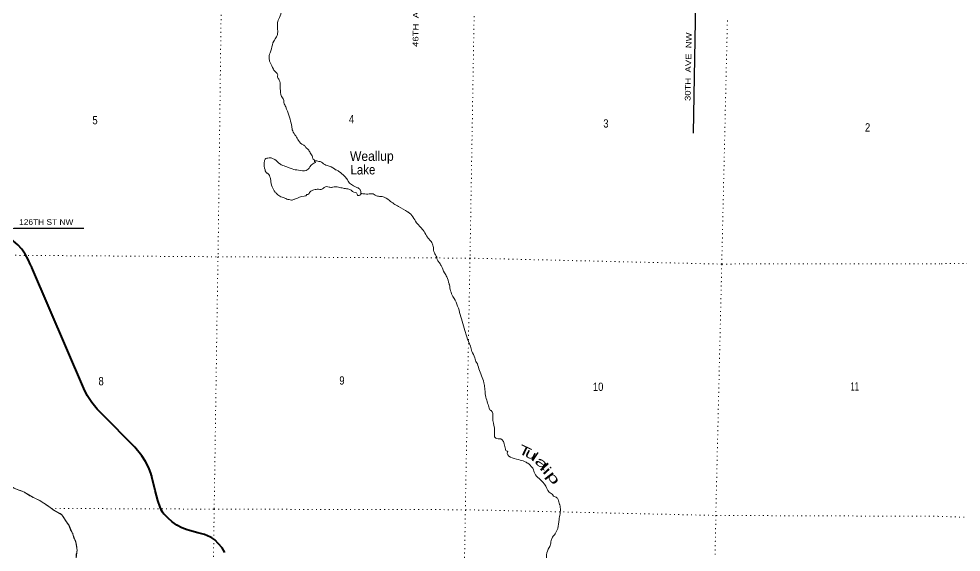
# Model space of a CAD drawing. Header units: feet. Extents: x -493433 to -244333, y 184684 to 373072.
# Drawn here: x -327211 to -307287, y 219474 to 230750 of the extents above; entities that cross this region are included whole.
import ezdxf

# ---------------------------------------------------------------- set-up
doc = ezdxf.new("R2010")
doc.units = ezdxf.units.FT
doc.header["$LTSCALE"] = 60
doc.linetypes.add('DOT_DASHED', pattern=[7.7, 5, -1.2, 0.3, -1.2])
doc.linetypes.add('DOTTED', pattern=[1.5, 0.3, -1.2])
for name, color, linetype, lineweight in [('26', 7, 'Continuous', 40), ('27', 7, 'Continuous', 13), ('29', 7, 'Continuous', 25), ('30', 7, 'Continuous', 13), ('39', 7, 'Continuous', 13), ('41', 7, 'Continuous', 13), ('44', 7, 'DOT_DASHED', 13), ('7', 7, 'DOTTED', 13)]:
    doc.layers.add(name, color=color, linetype=linetype, lineweight=lineweight)

msp = doc.modelspace()

# ---------------------------------------------------------------- linework, layer by layer
at = {"layer": '26'}
for p, q in [((-325840.18, 222937.57), (-325845.3, 222947.59)), ((-325831.34, 222917.05), (-325840.18, 222937.57)), ((-325599.33, 222553.78), (-325611.82, 222566.52))]:
    msp.add_line(p, q, dxfattribs=at)
for points in [[(-325840.18, 222937.57), (-326939.86, 225492.18), (-326950.66, 225517.26), (-326959.68, 225542.18), (-326961.99, 225548.55), (-327013, 225664.76), (-327075.88, 225775), (-327149.94, 225878.07), (-327234.36, 225972.83), (-327328.23, 226058.24), (-327430.51, 226133.38), (-327540.09, 226197.41), (-327655.76, 226249.64), (-327776.25, 226289.49), (-327900.25, 226316.53), (-328026.4, 226330.46), (-328153.31, 226331.13)], [(-324143.45, 220280.67), (-324170.94, 220318.05), (-324194.37, 220358.11), (-324202.18, 220375.4), (-324207.89, 220388.03), (-324221.52, 220425.4), (-324273.36, 220567.5), (-324328.93, 220781.28), (-324396.27, 221066.41), (-324399.65, 221080.74), (-324410.81, 221116.41), (-324412.24, 221120.99), (-324465.02, 221258.57), (-324531.9, 221389.89), (-324612.14, 221513.49), (-324756.12, 221693.33), (-325452.61, 222394.17), (-325479.12, 222421.66), (-325551.83, 222497.36), (-325665.22, 222636.9), (-325763.4, 222787.53), (-325840.18, 222937.57)], [(-322853.8, 219469.01), (-322915.57, 219564.41), (-322986.97, 219652.83), (-323067.22, 219733.3), (-323086.09, 219750.23), (-323106.62, 219765.1), (-323108.84, 219766.38), (-323133.89, 219780.35), (-323158.84, 219791.83), (-323287.19, 219844.19), (-323427.22, 219884.86), (-323551.06, 219915.46), (-323575.9, 219921.6), (-323601.06, 219929.36), (-323652.18, 219945.14), (-323762.44, 219990.05), (-323867.39, 220046.23), (-323965.89, 220113.07), (-324056.87, 220189.85), (-324139.33, 220275.71), (-324143.45, 220280.67)]]:
    msp.add_lwpolyline(points, dxfattribs=at)
at = {"layer": '29'}
msp.add_line((-312900.95, 231101.73), (-312953.36, 228333.93), dxfattribs=at)
msp.add_lwpolyline([(-327503.07, 226175.78), (-327411.41, 226280.37), (-327375.86, 226306.47), (-327350.9, 226317.63), (-327315.98, 226322.29), (-327213.35, 226323.65), (-325833.64, 226324.8)], dxfattribs=at)
at = {"layer": '39'}
for points in [[(-321554.34, 231179.15), (-321584.78, 231108.24), (-321593.36, 231065.94), (-321647.26, 230943.44), (-321662.15, 230881.03), (-321714.17, 230748.41), (-321735.01, 230692.13), (-321744.2, 230601.38), (-321744.48, 230579.17), (-321737.78, 230470.06), (-321761.14, 230373.42), (-321820.74, 230279.26), (-321871.12, 230116.33), (-321900.35, 230033.9), (-321919.89, 229921.07), (-321900.77, 229838.05), (-321826.14, 229683.67), (-321808.42, 229651.15), (-321748.71, 229591.86), (-321736.91, 229569.51), (-321739.22, 229545.3), (-321741.53, 229521.11), (-321704.07, 229456.03), (-321687.45, 229334.68), (-321687.62, 229320.55), (-321680.58, 229239.69), (-321632.31, 229071.51), (-321622.35, 229061.29), (-321605.26, 228978.3), (-321568.12, 228886.99), (-321503.83, 228710.53), (-321453.53, 228544.34), (-321442.26, 228477.57), (-321421.29, 228382.41), (-321354.14, 228274.57), (-321296.93, 228176.95), (-321197.34, 228084.86), (-321169.35, 228068.37), (-321129.71, 228015.39), (-321091.82, 227984.63), (-321050.32, 227919.5), (-321001.07, 227830.06), (-320997.34, 227805.78), (-320971.64, 227767.1), (-320965.57, 227769.05), (-320953.99, 227728.52), (-320947.94, 227728.45)], [(-320948, 227724.41), (-320941.98, 227722.32), (-320992.81, 227684.58), (-321094.98, 227568.73), (-321133.53, 227547), (-321300.72, 227549.06), (-321429.31, 227576.89), (-321513.53, 227608.21), (-321625.83, 227649.98), (-321695.9, 227685.16), (-321801.51, 227779.35), (-321861.61, 227806.34), (-321883.67, 227814.69), (-321919.97, 227811.09), (-322002.93, 227781.82), (-322021.86, 227717.45), (-322024, 227707.38), (-322005.73, 227557.74), (-321992.13, 227517.19), (-321966.32, 227486.59), (-321956.27, 227484.44), (-321902.76, 227413.11), (-321885.51, 227342.24), (-321857.11, 227196.51), (-321789.96, 227088.67), (-321750.23, 227043.77), (-321670.31, 226990.28), (-321564.06, 226948.6), (-321526.01, 226929.96), (-321495.77, 226931.6), (-321447.57, 226918.89), (-321382.92, 226934.24), (-321362.67, 226942.07), (-321176.61, 227000.35), (-321127.99, 227021.96), (-321127.89, 227030.04), (-321103.64, 227035.8), (-321054.56, 227093.75), (-321024.08, 227115.58), (-320971.48, 227133.11), (-320878.65, 227146.09), (-320816.22, 227143.31), (-320769.55, 227171), (-320755.25, 227186.98), (-320700.66, 227202.46), (-320652.44, 227191.77), (-320579.93, 227190.87), (-320573.86, 227192.82), (-320449, 227189.26), (-320354.55, 227169.92), (-320256.03, 227154.58), (-320181.83, 227127.41), (-320155.97, 227100.84), (-320127.99, 227082.32), (-320073.71, 227073.58), (-320040.2, 227014.61), (-320017.99, 227018.38), (-319983.55, 227034.11), (-319977.1, 227066.33), (-319992.38, 227133.15), (-320036.2, 227174.07), (-320048.21, 227180.28), (-320216.22, 227277.24), (-320279.55, 227368.89), (-320331.19, 227428.07), (-320430.84, 227514.11), (-320488.81, 227551.16), (-320516.91, 227559.59), (-320534.83, 227575.96), (-320691.09, 227646.54), (-320793.12, 227704.33), (-320837.06, 227735.16), (-320869.26, 227737.58), (-320943.67, 227748.59), (-320959.85, 227742.73)], [(-319977.89, 227059.57), (-319892.72, 227047.13), (-319775.82, 227051.73), (-319741.56, 227053.34), (-319651.44, 227009.82), (-319560.97, 226994.57), (-319526.75, 226992.14), (-319372.68, 226907.45), (-319282.84, 226841.73), (-319182.84, 226783.96), (-318990.83, 226672.56), (-318976.83, 226664.31), (-318800.33, 226440.04), (-318643.5, 226254.37), (-318570.45, 226134.33), (-318526.79, 226081.3), (-318469.36, 226001.85), (-318455.72, 225965.33), (-318440.89, 225862.18), (-318425.5, 225803.44), (-318376.3, 225709.96), (-318364.77, 225665.39), (-318329.22, 225608.42), (-318281.81, 225533.13), (-318211.19, 225380.82), (-318161.91, 225293.4), (-318113.37, 225147.43), (-318107.63, 225123.13), (-318080.97, 224999.63), (-318034.09, 224881.95), (-318008.43, 224839.23), (-317877.69, 224500.44), (-317767.67, 224115.47), (-317740.6, 224024.27), (-317664.43, 223831.52), (-317631.58, 223720.07), (-317570.86, 223582.02), (-317557.39, 223531.38), (-317531.75, 223486.65), (-317483.07, 223352.79), (-317377.97, 223056.72), (-317359.27, 222941.39), (-317355.67, 222907.03), (-317352.32, 222852.47), (-317289.08, 222593.26), (-317258.04, 222497.98), (-317240.22, 222473.53), (-317226.19, 222467.3), (-317189.84, 222313.41), (-317156.17, 222105.03), (-317152.18, 221941.45), (-317150.51, 221913.16), (-317078.5, 221871.89), (-317022.14, 221869.17), (-316998.14, 221854.75), (-316922.11, 221651.91), (-316888.42, 221607.07), (-316874.39, 221600.84), (-316876.51, 221592.79), (-316648.89, 221430.48), (-316520.46, 221390.53), (-316450.41, 221353.32), (-316354.87, 221261.28), (-316339.04, 221238.88), (-316304.04, 221137.5), (-316208.69, 221029.31), (-316071.71, 220868.12), (-315952.8, 220711.19), (-315924.83, 220692.67), (-315922.99, 220678.51), (-315885.1, 220647.76), (-315825.08, 220614.71), (-315807.33, 220584.21), (-315778.33, 220486.94), (-315774.48, 220472.76), (-315763.05, 220420.13), (-315768.74, 220286.94), (-315788.44, 220162.01), (-315816.94, 219976.62), (-315839.8, 219920.37), (-315872.79, 219860.2), (-315923.97, 219794.22), (-315957.14, 219719.92), (-315974.53, 219617.17), (-315999.23, 219575.08), (-316051.58, 219416.23), (-316056.14, 219373.88), (-316054.47, 219345.59), (-316036.81, 219309.03), (-315969.13, 219243.6), (-315955.23, 219227.27), (-315836.13, 219086.49), (-315766.18, 219041.21)], [(-330618.88, 223730.6), (-330658.54, 223618.01), (-330697.33, 223412.54), (-330716.45, 223170.49), (-330701.85, 223049.17), (-330665.22, 222917.5), (-330642.81, 222775.89), (-330612.03, 222660.43), (-330570.82, 222411.59), (-330538.15, 222286.03), (-330528.45, 222255.62), (-330479.86, 222115.73), (-330476.27, 222079.34), (-330450.43, 222052.79), (-330405.03, 221979.55), (-330365.51, 221918.5), (-330301.3, 221899.56), (-330239.29, 221866.51), (-330161.34, 221819.14), (-330099.25, 221792.14), (-330047.03, 221781.42), (-329846.82, 221688.15), (-329768.5, 221671.05), (-329643.67, 221669.55), (-329447.03, 221612.67), (-329418.95, 221604.25), (-329250.52, 221545.69), (-329180.56, 221504.47), (-329062.14, 221472.76), (-328972.07, 221429.27), (-328811.45, 221390.99), (-328610.84, 221330.02), (-328313.69, 221259.81), (-328205.52, 221214.09), (-328042.93, 221171.75), (-327988.65, 221165.04), (-327944.56, 221148.35), (-327896.33, 221139.69), (-327824.3, 221102.48), (-327780.41, 221069.64), (-327668.21, 221023.87), (-327656.16, 221021.71), (-327604.28, 220982.72), (-327374.23, 220860.82), (-327246.13, 220798.71), (-327109.83, 220748.61), (-327043.85, 220709.45), (-326905.89, 220631.06), (-326781.74, 220575.05), (-326723.83, 220535.99), (-326609.95, 220463.95), (-326492.26, 220373.7), (-326420.28, 220332.45), (-326312.3, 220272.59), (-326205.56, 220111.8), (-326187.72, 220089.38), (-326158.02, 220048.65), (-326117.04, 219943.16), (-326071.69, 219865.89), (-326066, 219837.56), (-326046.65, 219774.74), (-326007.41, 219691.48), (-325983.05, 219545.82), (-325979.46, 219511.46), (-325996.59, 219428.89), (-325999.38, 219366.33), (-325999.94, 219321.92), (-325980.74, 219246.98), (-325947.23, 219188.03), (-325895.47, 219140.97), (-325874.03, 219084.18), (-325864.08, 219073.96), (-325714.07, 218831.9), (-325629.05, 218705.69), (-325556.31, 218563.49), (-325483.03, 218465.7), (-325388.45, 218299), (-325336.89, 218235.79), (-325248.05, 218093.38), (-325214.72, 218020.3), (-325158.4, 217854.06), (-325163.06, 217642.13), (-325152.79, 217496.65), (-325184.76, 217194.19), (-325184.98, 217176.02), (-325193.66, 217125.65), (-325199.73, 217123.71), (-325220.79, 217049.26), (-325223.69, 216978.64), (-325232.47, 216920.2), (-325244.08, 216635.67), (-325239.51, 216516.5), (-325245.18, 216385.33), (-325234.61, 216264.07), (-325216.47, 216104.36), (-325168.55, 215909.97), (-325119.93, 215772.1)]]:
    msp.add_spline(points, degree=3, dxfattribs=at)
at = {"layer": '44'}
msp.add_lwpolyline([(-327278.16, 220813.78), (-327187.15, 220777.74), (-327129.58, 220758.21), (-327084.61, 220733.93), (-326916.47, 220636.96), (-326760.68, 220561.22), (-326607.95, 220462.63), (-326471.23, 220361.37), (-326300.55, 220263.79), (-326206.79, 220113.38), (-326150.22, 220034.83), (-326069.64, 219857.84), (-326004.78, 219680.66), (-325979.65, 219516.49), (-325999.68, 219356.39)], dxfattribs=at)
at = {"layer": '7'}
for p, q in [((-322929.03, 231283.6), (-322999.39, 225715.7)), ((-317585.26, 230806.52), (-317672.01, 225687.04)), ((-312229.2, 230714.29), (-312348.6, 225565.59)), ((-328365.4, 225758.27), (-323000.51, 225720.11)), ((-323001.6, 225717.89), (-323080.78, 220382.67)), ((-322998.31, 225720.12), (-317669.82, 225690.36)), ((-317672.01, 225687.04), (-317770.26, 220374.88)), ((-317673.12, 225690.34), (-312353, 225564.47)), ((-312348.59, 225562.29), (-312474.6, 220248.89)), ((-312343.28, 225566.55), (-307706.03, 225573.26)), ((-307706.03, 225573.26), (-307067.85, 225580.36)), ((-326527.44, 220398.39), (-323079.69, 220383.78)), ((-323080.79, 220383.77), (-323123.89, 217422.99)), ((-323087.01, 220383), (-317769.15, 220371.58)), ((-317765.83, 220371.6), (-312471.3, 220250.01)), ((-317769.1, 220364.94), (-317868.42, 215043.11)), ((-312466.9, 220250.03), (-307779.51, 220231.74)), ((-307779.51, 220231.74), (-307165.43, 220211.32))]:
    msp.add_line(p, q, dxfattribs=at)
msp.add_lwpolyline([(-312472.41, 220250), (-312587.96, 214913.34), (-312666.05, 209628.58)], dxfattribs=at)

# ---------------------------------------------------------------- texts
at = {"layer": '27', "width": 1.25}
msp.add_text('46TH  AVE  NW', height=120.9, rotation=89.086, dxfattribs=at).set_placement((-318765.32, 230155.05))
at = {"layer": '30'}
for s, rotation, width, p in [('30TH  AVE  NW', 88.915, 1.25, (-313010.52, 229012.58)), ('126TH ST NW', 0.048, 1.1, (-327205.54, 226393.66))]:
    msp.add_text(s, height=120, rotation=rotation, dxfattribs=dict(at, width=width)).set_placement(p)
at = {"layer": '41'}
for s, rotation, width, p in [('Weallup', 0.273, 0.95, (-320209.47, 227745.02)), ('Lake', 0.273, 0.9, (-320198.21, 227459.21)), ('T', 334.485, 1.55, (-316670.02, 221576.63)), ('u', 333.211, 1.55, (-316529.31, 221510.24)), ('l', 326.757, 1.35, (-316384.75, 221426.39)), ('a', 322.271, 1.85, (-316322.66, 221368.45)), ('l', 313.847, 1.8, (-316211.31, 221245.74)), ('i', 312.051, 1.75, (-316150.07, 221167.24)), ('p', 307.518, 1.85, (-316070.36, 221096.49))]:
    msp.add_text(s, height=201.5, rotation=rotation, dxfattribs=dict(at, width=width)).set_placement(p)
at = {"layer": '7'}
for s, width, p in [('5', 0.85, (-325655.64, 228520.55)), ('4', 0.85, (-320231.94, 228542.4)), ('3', 0.85, (-314852.88, 228451.46)), ('2', 0.85, (-309320.25, 228368.06)), ('8', 0.85, (-325526.71, 223002.32)), ('9', 0.85, (-320434.6, 223016.67)), ('10', 0.85, (-315073.11, 222884.1)), ('11', 0.65, (-309623.76, 222891.77))]:
    msp.add_text(s, height=175, dxfattribs=dict(at, width=width)).set_placement(p)

doc.saveas('drawing.dxf')
